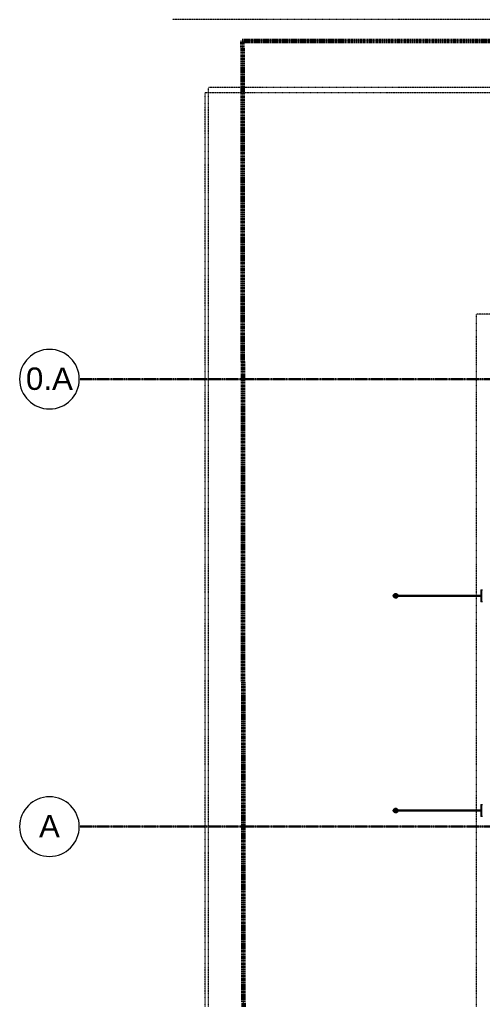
# Model space of a CAD drawing. Header units: inches. Extents: x -4110 to -1807, y 11006 to 12281.
# Drawn here: x -4109 to -3861, y 11755 to 12280 of the extents above; entities that cross this region are included whole.
import ezdxf

# ---------------------------------------------------------------- set-up
doc = ezdxf.new("R2010")
doc.units = ezdxf.units.IN
doc.header["$MEASUREMENT"] = 0
for name, pattern in [('Aligning Line 1_8_', [0.25, 0.125, -0.125]), ('Aligning Line 1_8__2_', [0.25, 0.125, -0.125]), ('Double Dash 3_8_', [1, 0.375, -0.125, 0.125, -0.125, 0.125, -0.125]), ('Grid Line 1_2_', [0.875, 0.5, -0.125, 0.125, -0.125])]:
    doc.linetypes.add(name, pattern=pattern)
for name, color, linetype, lineweight in [('0-1', 7, 'Continuous', 5), ('0-3', 7, 'Continuous', 9), ('0-4', 50, 'Double Dash 3_8_', 60), ('0-5', 165, 'Continuous', 5), ('A-WALL-4', 90, 'Continuous', 18), ('C-PROP-LINE-1', 50, 'Double Dash 3_8_', 60), ('G-ANNO-SYMB', 111, 'Aligning Line 1_8_', 9), ('G-ANNO-SYMB-1', 147, 'Aligning Line 1_8_', 9), ('G-ANNO-SYMB-2', 147, 'Aligning Line 1_8__2_', 9), ('S-BEAM-1', 55, 'Continuous', 9), ('S-BEAM-2', 254, 'Continuous', 9), ('S-BEAM-3', 7, 'Continuous', 9), ('S-BEAM-5', 50, 'Continuous', 60), ('S-GRID-1', 1, 'Grid Line 1_2_', 30), ('S-GRID-IDEN', 1, 'Continuous', 9), ('S-GRID-IDEN-1', 147, 'Continuous', 9)]:
    doc.layers.add(name, color=color, linetype=linetype, lineweight=lineweight)
doc.styles.add('Arial', font='arial.ttf', dxfattribs={"height": 12})

# ---------------------------------------------------------------- blocks, each defined once
blk = doc.blocks.new('CTR - 1st Phase - Unit Layouts_rvt-1-ENLARGED RCP - 2ND FLOOR PLAN - EAST')
at = {"layer": 'G-ANNO-SYMB-1'}
for p in [(-4009.53, 11070.36), (-1871.64, 12240.75)]:
    blk.add_line(p, (-4009.53, 12240.75), dxfattribs=at)
blk = doc.blocks.new('Basic Wall _ EXT - FIBER CEMENT - LARGE - ___-2505168-ENLARGED RCP - 2ND FLOOR PLAN - EAST')
at = {"layer": 'A-WALL-4'}
blk.add_hatch(color=256, dxfattribs=at).paths.add_polyline_path([(-3860.97, 11548.78), (-3860.94, 11548.78), (-3860.94, 12118.81), (-3860.97, 12118.81), (-3860.97, 11548.85)], flags=0)
blk = doc.blocks.new('Walls 80 - Walls 1-3288214-ENLARGED RCP - 2ND FLOOR PLAN - EAST')
at = {"layer": 'S-BEAM-1'}
for points in [[(-3907.42, 11970.63), (-3907.2, 11970.68), (-3907.05, 11970.79), (-3907, 11970.91), (-3906.99, 11971.1), (-3907.05, 11971.22), (-3907.21, 11971.33), (-3907.42, 11971.38), (-3907.63, 11971.33), (-3907.78, 11971.21), (-3907.85, 11971.05), (-3907.79, 11970.81), (-3907.71, 11970.72), (-3907.52, 11970.64)], [(-3861.72, 11970.63), (-3861.72, 11971.38), (-3907.31, 11971.36), (-3907.12, 11971.28), (-3907, 11971.14), (-3906.98, 11970.96), (-3907.05, 11970.79), (-3907.21, 11970.67), (-3907.31, 11970.63), (-3867.13, 11970.63)]]:
    blk.add_hatch(color=256, dxfattribs=at).paths.add_polyline_path(points, flags=0)
at = {"layer": 'S-BEAM-2'}
blk.add_hatch(color=256, dxfattribs=at).paths.add_polyline_path([(-3860.97, 11967.75), (-3860.97, 11974.25), (-3861.72, 11974.25), (-3861.72, 11967.75)], flags=0)
at = {"layer": 'S-BEAM-3'}
for p, q in [((-3907.42, 11971.38), (-3861.72, 11971.38)), ((-3861.72, 11974.25), (-3860.97, 11974.25)), ((-3861.72, 11974.25), (-3861.72, 11967.75)), ((-3861.72, 11970.63), (-3907.42, 11970.63)), ((-3860.97, 11967.75), (-3861.72, 11967.75))]:
    blk.add_line(p, q, dxfattribs=at)
at = {"layer": 'S-BEAM-5', "flags": 128}
for points in [[(-3907.42, 11970.63), (-3907.52, 11970.64), (-3907.62, 11970.67), (-3907.71, 11970.72), (-3907.78, 11970.79), (-3907.83, 11970.87), (-3907.85, 11970.96), (-3907.85, 11971.05), (-3907.83, 11971.14), (-3907.78, 11971.22), (-3907.71, 11971.28), (-3907.62, 11971.33), (-3907.52, 11971.37), (-3907.42, 11971.38)], [(-3907.42, 11971.38), (-3907.31, 11971.37), (-3907.21, 11971.33), (-3907.12, 11971.28), (-3907.05, 11971.22), (-3907, 11971.14), (-3906.98, 11971.05), (-3906.98, 11970.96), (-3907, 11970.87), (-3907.05, 11970.79), (-3907.12, 11970.72), (-3907.21, 11970.67), (-3907.31, 11970.64), (-3907.42, 11970.63)]]:
    blk.add_lwpolyline(points, dxfattribs=at)
blk = doc.blocks.new('Walls 81 - Walls 1-3288223-ENLARGED RCP - 2ND FLOOR PLAN - EAST')
at = {"layer": 'S-BEAM-1'}
for points in [[(-3907.42, 11855.43), (-3907.2, 11855.48), (-3907.05, 11855.59), (-3907, 11855.71), (-3906.99, 11855.9), (-3907.05, 11856.02), (-3907.21, 11856.13), (-3907.42, 11856.18), (-3907.63, 11856.13), (-3907.78, 11856.01), (-3907.85, 11855.85), (-3907.79, 11855.61), (-3907.71, 11855.52), (-3907.52, 11855.44)], [(-3907, 11855.43), (-3861.72, 11855.44), (-3861.72, 11856.18), (-3907.31, 11856.16), (-3907.12, 11856.08), (-3907, 11855.94), (-3906.98, 11855.76), (-3907.05, 11855.59), (-3907.21, 11855.47), (-3907.31, 11855.43), (-3907.05, 11855.43)]]:
    blk.add_hatch(color=256, dxfattribs=at).paths.add_polyline_path(points, flags=0)
at = {"layer": 'S-BEAM-2'}
blk.add_hatch(color=256, dxfattribs=at).paths.add_polyline_path([(-3860.97, 11852.55), (-3860.97, 11859.05), (-3861.72, 11859.05), (-3861.72, 11852.55)], flags=0)
at = {"layer": 'S-BEAM-3'}
for p, q in [((-3907.42, 11856.18), (-3861.72, 11856.18)), ((-3861.72, 11859.05), (-3860.97, 11859.05)), ((-3861.72, 11859.05), (-3861.72, 11852.55)), ((-3861.72, 11855.43), (-3907.42, 11855.43)), ((-3860.97, 11852.55), (-3861.72, 11852.55))]:
    blk.add_line(p, q, dxfattribs=at)
at = {"layer": 'S-BEAM-5', "flags": 128}
for points in [[(-3907.42, 11855.43), (-3907.52, 11855.44), (-3907.62, 11855.47), (-3907.71, 11855.52), (-3907.78, 11855.59), (-3907.83, 11855.67), (-3907.85, 11855.76), (-3907.85, 11855.85), (-3907.83, 11855.94), (-3907.78, 11856.02), (-3907.71, 11856.08), (-3907.62, 11856.13), (-3907.52, 11856.17), (-3907.42, 11856.18)], [(-3907.42, 11856.18), (-3907.31, 11856.17), (-3907.21, 11856.13), (-3907.12, 11856.08), (-3907.05, 11856.02), (-3907, 11855.94), (-3906.98, 11855.85), (-3906.98, 11855.76), (-3907, 11855.67), (-3907.05, 11855.59), (-3907.12, 11855.52), (-3907.21, 11855.47), (-3907.31, 11855.44), (-3907.42, 11855.43)]]:
    blk.add_lwpolyline(points, dxfattribs=at)
blk = doc.blocks.new('Family - ___-1878357-ENLARGED RCP - 2ND FLOOR PLAN - EAST')
at = {"layer": 'C-PROP-LINE-1'}
for p, q in [((-3989.61, 12268.69), (-1871.64, 12268.69)), ((-3989.61, 12268.69), (-3989.45, 12118.59)), ((-3989.45, 12118.59), (-3989.42, 12089.69)), ((-3989.42, 12089.69), (-3988.36, 11070.36))]:
    blk.add_line(p, q, dxfattribs=at)
blk = doc.blocks.new('CTR - 1st Phase - Shell_rvt-1-ENLARGED RCP - 2ND FLOOR PLAN - EAST')
at = {"layer": '0-3'}
for name in ['Basic Wall _ EXT - FIBER CEMENT - LARGE - ___-2505168-ENLARGED RCP - 2ND FLOOR PLAN - EAST', 'Walls 80 - Walls 1-3288214-ENLARGED RCP - 2ND FLOOR PLAN - EAST', 'Walls 81 - Walls 1-3288223-ENLARGED RCP - 2ND FLOOR PLAN - EAST']:
    blk.add_blockref(name, (0, 0), dxfattribs=at)
at = {"layer": '0-4'}
blk.add_blockref('Family - ___-1878357-ENLARGED RCP - 2ND FLOOR PLAN - EAST', (0, 0), dxfattribs=at)
blk = doc.blocks.new('Grid - Grid Head - Circle-1738874-ENLARGED RCP - 2ND FLOOR PLAN - EAST')
at = {"layer": 'S-GRID-IDEN-1'}
for start, end in [(360, 180), (180, 360)]:
    blk.add_arc((0, 0), 0.25, start, end, dxfattribs=at)
blk = doc.blocks.new('CTR - 1st Phase - Structure_rvt-1-ENLARGED RCP - 2ND FLOOR PLAN - EAST')
at = {"layer": 'G-ANNO-SYMB-2'}
for p, q in [((-4007.78, 11070.36), (-4007.78, 12243.6)), ((-1910.96, 12243.6), (-4007.78, 12243.6)), ((-3864.19, 11070.36), (-3864.19, 12122.03)), ((-1904.06, 12122.03), (-3864.19, 12122.03))]:
    blk.add_line(p, q, dxfattribs=at)
at = {"layer": 'S-GRID-1'}
for p, q in [((-1807.14, 12087.19), (-4076.95, 12087.19)), ((-1807.14, 11847.19), (-4076.95, 11847.19))]:
    blk.add_line(p, q, dxfattribs=at)
at = {"layer": '0-5', "xscale": 63.99999999999997, "yscale": 63.99999999999997, "zscale": 63.99999999999997, "rotation": 89.99999999999986}
for p in [(-4092.95, 12087.19), (-4092.95, 11847.19)]:
    blk.add_blockref('Grid - Grid Head - Circle-1738874-ENLARGED RCP - 2ND FLOOR PLAN - EAST', p, dxfattribs=at)
at = {"layer": 'S-GRID-IDEN', "char_height": 12, "attachment_point": 1, "style": 'Arial'}
for s, insert, width in [('0.A', (-4105.56, 12093.44), 30.502), ('A', (-4098.55, 11853.44), 13.534)]:
    blk.add_mtext(s, dxfattribs=dict(at, insert=insert, width=width))

msp = doc.modelspace()

# ---------------------------------------------------------------- linework, layer by layer
at = {"layer": 'G-ANNO-SYMB'}
msp.add_line((-1910.96, 12280.04), (-4027.11, 12280.04), dxfattribs=at)

# ---------------------------------------------------------------- block references
at = {"layer": '0-1'}
for name in ['CTR - 1st Phase - Structure_rvt-1-ENLARGED RCP - 2ND FLOOR PLAN - EAST', 'CTR - 1st Phase - Shell_rvt-1-ENLARGED RCP - 2ND FLOOR PLAN - EAST', 'CTR - 1st Phase - Unit Layouts_rvt-1-ENLARGED RCP - 2ND FLOOR PLAN - EAST']:
    msp.add_blockref(name, (0, 0), dxfattribs=at)

doc.saveas('drawing.dxf')
